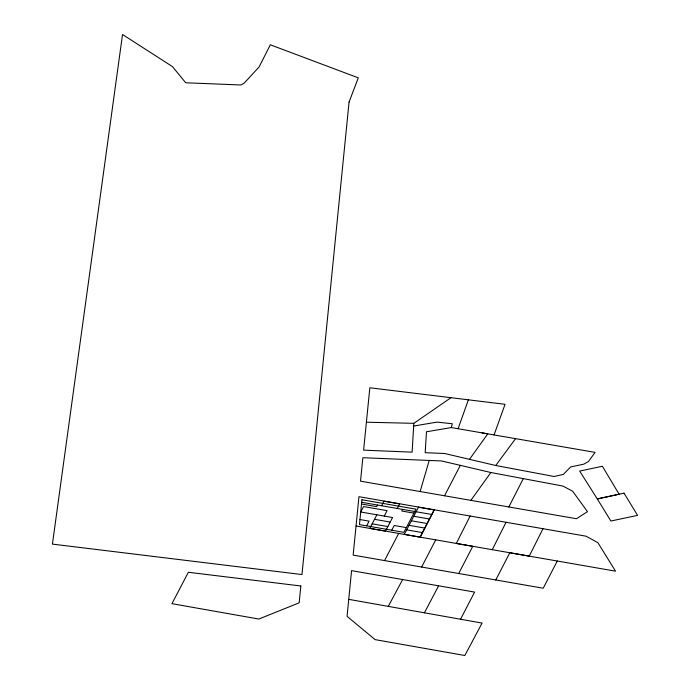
<?xml version="1.0" encoding="UTF-8"?>
<svg xmlns="http://www.w3.org/2000/svg" width="690" height="690" viewBox="0 0 690 690"><rect width="100%" height="100%" fill="white"/><g stroke="black" fill="none" stroke-linecap="round" stroke-linejoin="round"><path stroke-width="1.03" d="M494.066 434.933L505.046 404.305L369.831 387.771L363.613 450.156L412.12 452.157L413.828 423.332L451.01 397.699M451.32 427.567L595.056 452.364L588.475 461.541L583.749 464.163L570.656 466.932L563.316 474.435L554.139 476.497L495.756 465.5L444.55 453.485L425.187 452.692L426.48 431.768L451.32 427.567L452.312 423.755L437.003 422.108L413.741 426.041M420.132 491.53L429.214 460.446M458.1 428.731L468.363 399.821M542.995 528.704L529.239 556.131L356.049 525.987M470.149 516.034L456.297 543.444L472.771 546.308L458.712 573.511L353.151 555.105L358.964 496.697L586.043 536.19L597.902 542.72L615.54 571.173L509.815 552.75L495.782 579.962L458.712 573.511M492.255 549.706L506.063 522.278M420.339 537.182L434.243 509.789M508.823 506.96L523.305 478.618M460.541 619.249L474.599 592.08L351.572 570.647L347.061 616.334L375.119 639.621L464.844 655.5L482.086 623.07L348.735 599.351M557.27 561.022L543.211 588.234L495.782 579.962M444.524 495.774L460.334 465.353L490.866 472.521L562.971 486.088L572.631 491.211L587.483 511.661L576.452 518.725L360.516 481.163L362.862 457.712L441.54 460.955L460.334 465.353M421.633 567.042L435.726 539.865M366.64 525.849L369.098 521.14L359.973 519.544M377.499 505.037L376.662 506.641L361.517 504.011M376.878 514.792L369.788 528.376L385.477 531.11L392.567 517.526L360.723 511.989L363.561 506.555L387.09 510.643L384.252 516.077M381.605 505.736L383.968 501.207L399.657 503.942L397.293 508.47M391.739 530.222L394.197 525.504L406.332 527.609M402.598 509.401L401.761 511.014L413.897 513.119M384.546 560.582L398.699 533.413M424.393 612.823L438.624 585.801M388.272 606.389L402.641 579.557M469.502 459.342L487.787 433.846L482.034 432.863M470.873 500.354L490.866 472.521M495.756 465.5L515.568 438.65M366.399 422.202L413.828 423.332M361.689 502.286L414.733 511.514M416.113 511.739L431.802 514.473M413.75 516.267L429.439 519.001M411.387 520.795L427.076 523.529M374.515 519.32L390.204 522.054M409.023 525.323L424.712 528.057M372.152 523.848L387.84 526.582M406.66 529.851L422.349 532.585M300.84 585.982L299.167 602.836L258.81 619.042L171.948 603.672L188.353 572.269L300.84 585.982M349.054 102.094L301.97 574.546L52.423 544.108L122.527 34.5L172.509 66.645L185.714 82.774L240.922 84.982L244.234 83.067L259.086 66.982L270.325 44.79L358.291 77.841L349.054 102.094M361.94 499.758L359.464 524.607L403.874 532.326L415.966 509.16L361.94 499.758M418.476 507.21L404.297 534.379L419.986 537.113L434.165 509.945L418.476 507.21M619.111 494.23L597.29 498.922L579.669 471.072L602.387 466.268L619.111 494.23M624.027 493.16L597.29 498.922L610.9 521.028L637.577 515.361L624.027 493.16"/></g></svg>
